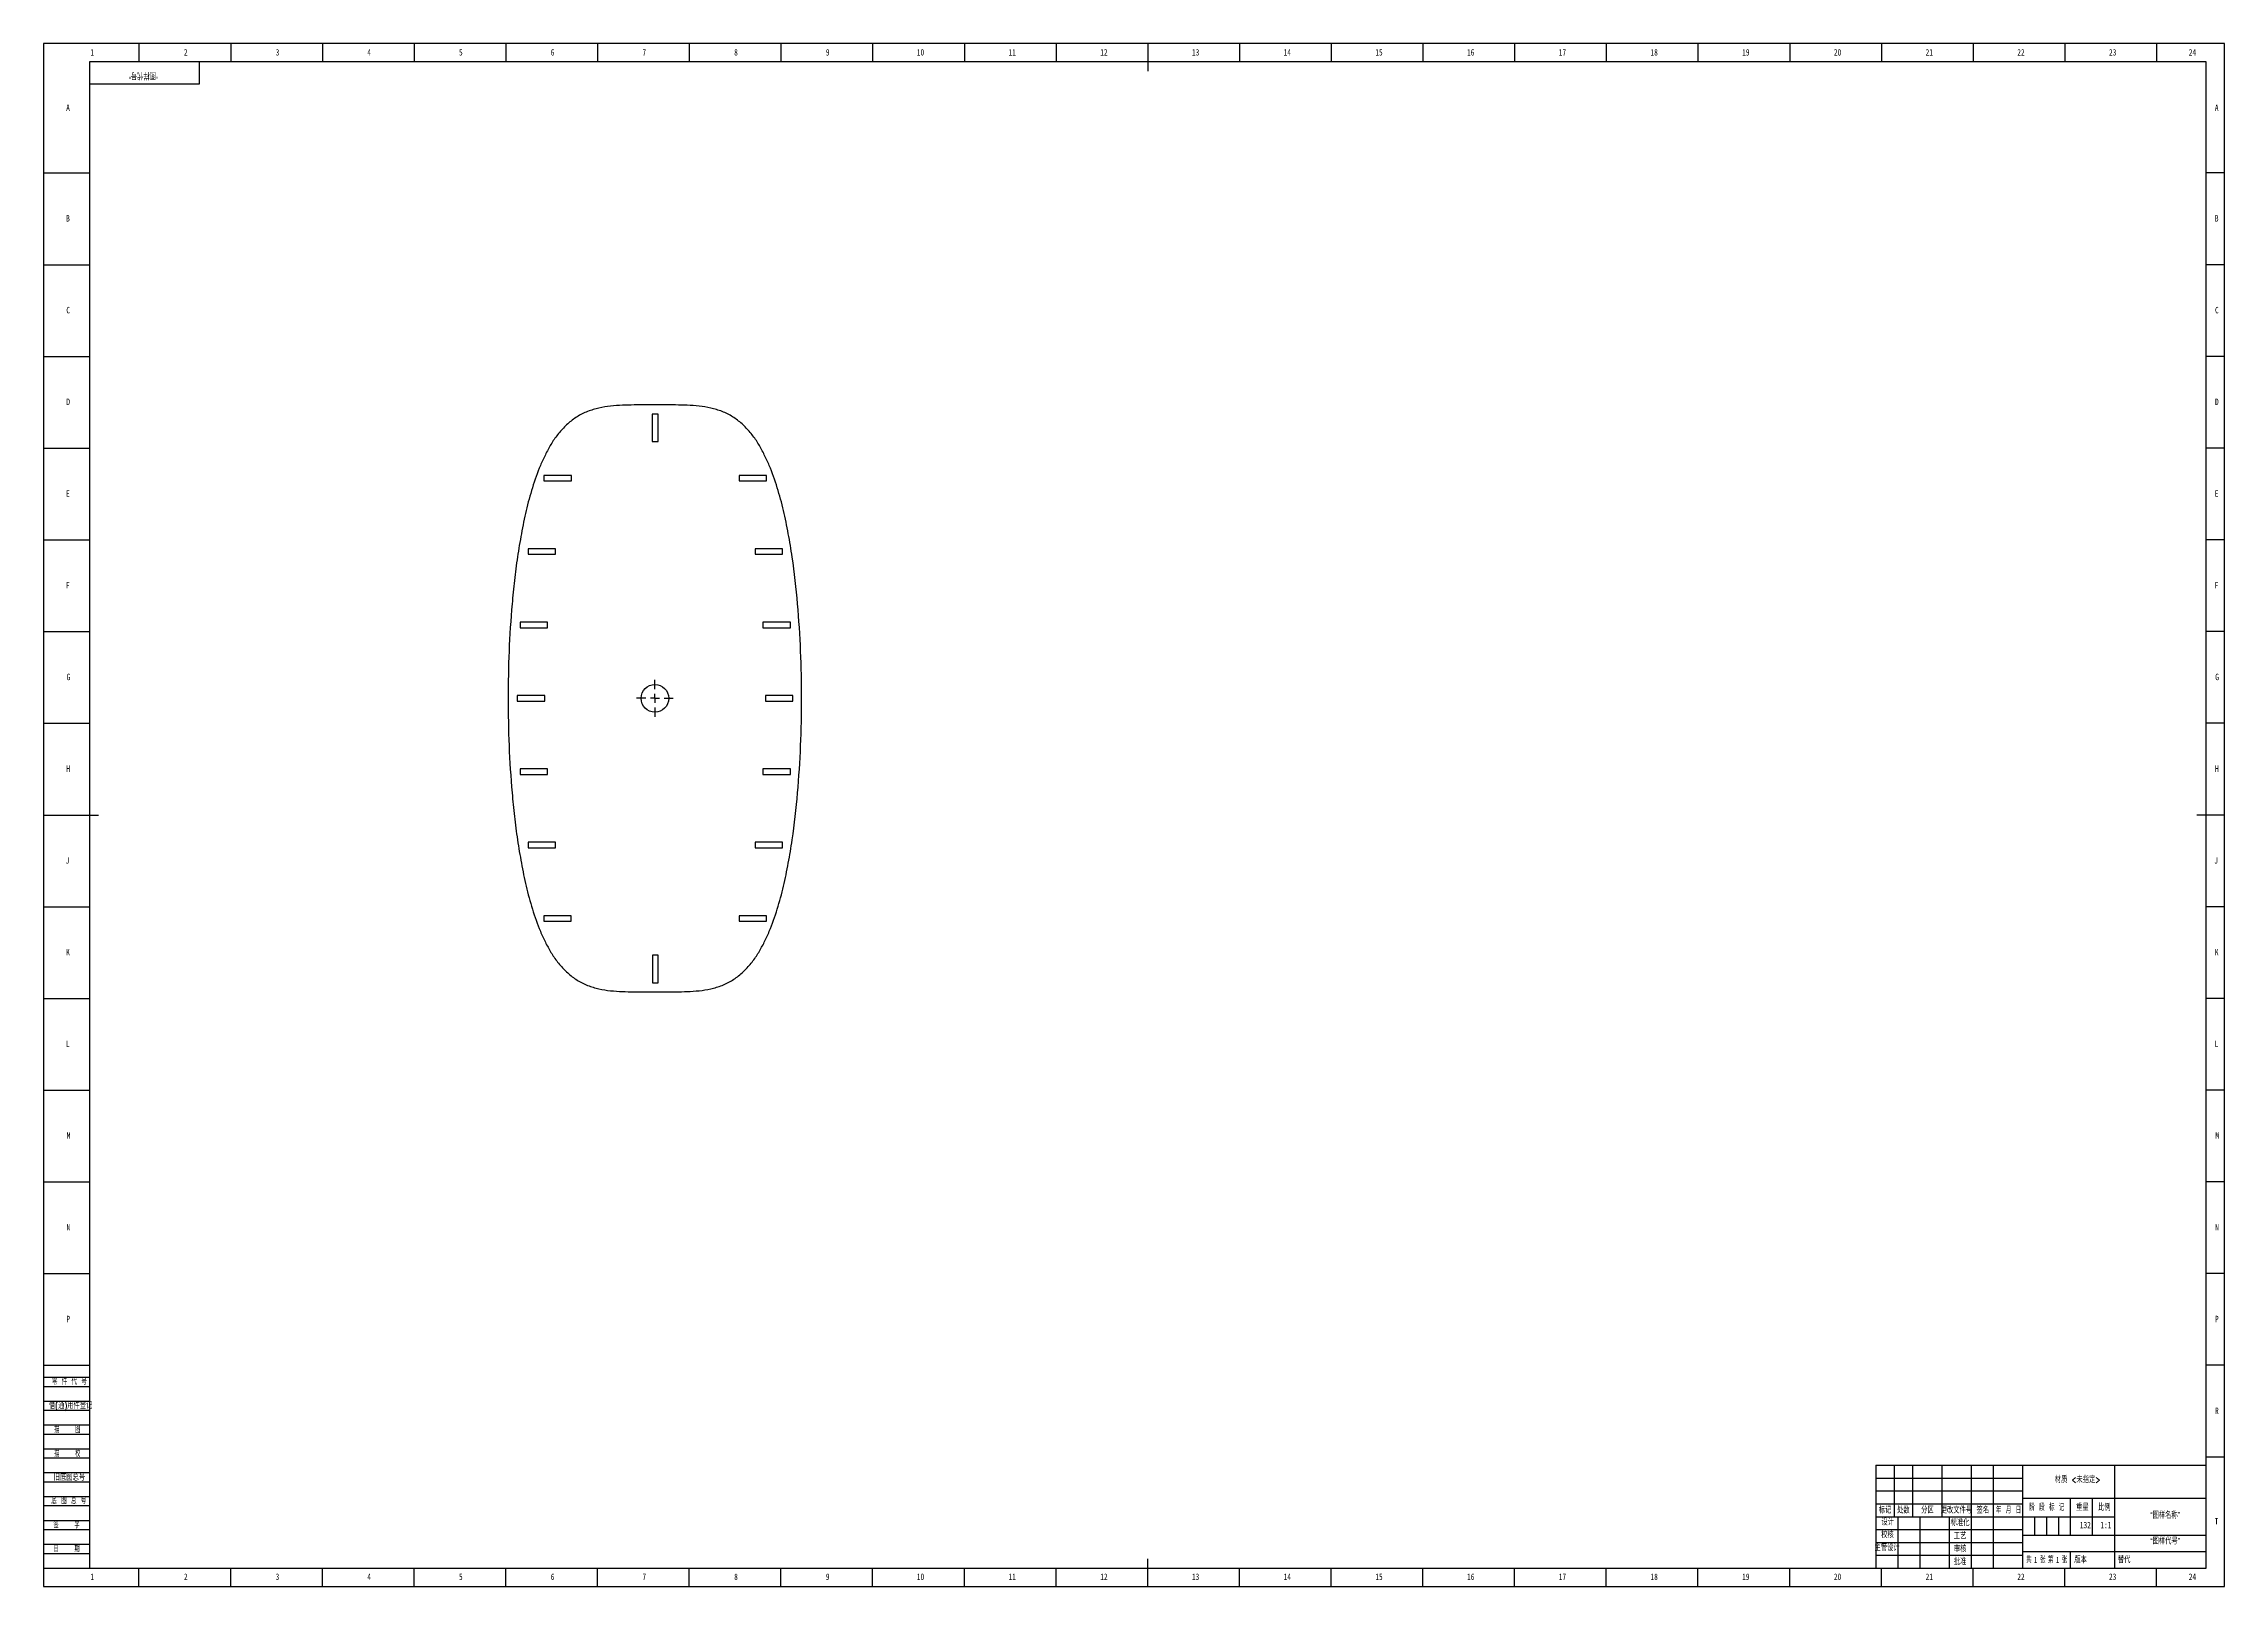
# Model space of a CAD drawing. Header units: millimetres. Extents: x 0 to 1189, y 0 to 841.
import ezdxf

# ---------------------------------------------------------------- set-up
doc = ezdxf.new("R2010")
doc.units = ezdxf.units.MM
for name, color, linetype in [('10', 7, 'Continuous'), ('5', 7, 'Continuous'), ('9', 7, 'Continuous'), ('SLD-0', 7, 'Continuous')]:
    doc.layers.add(name, color=color, linetype=linetype)
doc.styles.add('SLDTEXTSTYLE0', font='TXT', dxfattribs={"width": 0.7, "bigfont": 'bigfont'})
doc.styles.add('SLDTEXTSTYLE1', font='TXT', dxfattribs={"width": 0.6, "bigfont": 'bigfont'})
doc.styles.add('SLDTEXTSTYLE2', font='TXT', dxfattribs={"width": 0.614286, "bigfont": 'bigfont'})
doc.styles.add('SLDTEXTSTYLE3', font='TXT', dxfattribs={"width": 0.62, "bigfont": 'bigfont'})
doc.styles.add('SLDTEXTSTYLE4', font='TXT', dxfattribs={"width": 0.566667, "bigfont": 'bigfont'})
doc.styles.add('SLDTEXTSTYLE5', font='TXT', dxfattribs={"width": 0.7})

# ---------------------------------------------------------------- blocks, each defined once
blk = doc.blocks.new('SW_CENTERMARKSYMBOL_0')
at = {"layer": '10', "color": 0}
for p, q in [((-5, 0), (-10, 0)), ((0, 0), (-2.5, 0)), ((0, 5), (0, 10)), ((0, 0), (0, 2.5)), ((0, 0), (0, -2.5)), ((0, 0), (2.5, 0)), ((5, 0), (10, 0)), ((0, -5), (0, -10))]:
    blk.add_line(p, q, dxfattribs=at)

msp = doc.modelspace()

# ---------------------------------------------------------------- linework, layer by layer
at = {"color": 7, "linetype": 'Continuous', "lineweight": 25}
for p, q in [((335, 639), (331.8, 639)), ((331.8, 639), (331.8, 624.1)), ((335, 624.1), (335, 639)), ((331.8, 624.1), (335, 624.1)), ((287.8, 605.6), (272.8, 605.6)), ((272.8, 605.6), (272.8, 602.6)), ((272.8, 602.6), (287.8, 602.6)), ((287.8, 602.6), (287.8, 605.6)), ((394.2, 605.6), (379.2, 605.6)), ((379.2, 605.6), (379.2, 602.6)), ((379.2, 602.6), (394.2, 602.6)), ((394.2, 602.6), (394.2, 605.6)), ((279.1, 565.6), (264.1, 565.6)), ((264.1, 565.6), (264.1, 562.6)), ((264.1, 562.6), (279.1, 562.6)), ((279.1, 562.6), (279.1, 565.6)), ((402.9, 565.6), (387.9, 565.6)), ((387.9, 565.6), (387.9, 562.6)), ((387.9, 562.6), (402.9, 562.6)), ((402.9, 562.6), (402.9, 565.6)), ((274.8, 525.6), (259.8, 525.6)), ((259.8, 525.6), (259.8, 522.6)), ((274.8, 522.6), (274.8, 525.6)), ((407.2, 525.6), (392.2, 525.6)), ((392.2, 525.6), (392.2, 522.6)), ((407.2, 522.6), (407.2, 525.6)), ((259.8, 522.6), (274.8, 522.6)), ((392.2, 522.6), (407.2, 522.6)), ((273.2, 485.6), (258.2, 485.6)), ((258.2, 485.6), (258.2, 482.6)), ((258.2, 482.6), (273.2, 482.6)), ((273.2, 482.6), (273.2, 485.6)), ((408.5, 485.6), (393.5, 485.6)), ((393.5, 485.6), (393.5, 482.6)), ((393.5, 482.6), (408.5, 482.6)), ((408.5, 482.6), (408.5, 485.6)), ((274.8, 445.6), (259.8, 445.6)), ((259.8, 445.6), (259.8, 442.6)), ((259.8, 442.6), (274.8, 442.6)), ((274.8, 442.6), (274.8, 445.6)), ((407.2, 445.6), (392.2, 445.6)), ((392.2, 445.6), (392.2, 442.6)), ((392.2, 442.6), (407.2, 442.6)), ((407.2, 442.6), (407.2, 445.6)), ((279.1, 405.6), (264.1, 405.6)), ((264.1, 405.6), (264.1, 402.6)), ((279.1, 402.6), (279.1, 405.6)), ((402.9, 405.6), (387.9, 405.6)), ((387.9, 405.6), (387.9, 402.6)), ((402.9, 402.6), (402.9, 405.6)), ((264.1, 402.6), (279.1, 402.6)), ((387.9, 402.6), (402.9, 402.6)), ((272.7, 365.6), (272.7, 362.6)), ((287.7, 365.6), (272.7, 365.6)), ((272.7, 362.6), (287.7, 362.6)), ((287.7, 362.6), (287.7, 365.6)), ((394.2, 365.6), (379.2, 365.6)), ((379.2, 365.6), (379.2, 362.6)), ((379.2, 362.6), (394.2, 362.6)), ((394.2, 362.6), (394.2, 365.6)), ((335, 344.1), (332, 344.1)), ((332, 344.1), (332, 329.1)), ((335, 329.1), (335, 344.1)), ((332, 329.1), (335, 329.1))]:
    msp.add_line(p, q, dxfattribs=at)
msp.add_circle((333.3, 484.1), 7.5, dxfattribs=at)
for points, knots in [([(413.3, 484.1), (413.3, 492.7), (413.1, 501.2), (412.4, 518.4), (411.8, 527), (410.3, 544.1), (409.4, 552.6), (407.5, 565.4), (406.8, 569.6), (405.2, 578.1), (404.4, 582.3), (402.4, 590.6), (401.3, 594.8), (398.7, 603), (397.3, 607.1), (394.8, 613), (393.9, 615), (392, 618.8), (391, 620.7), (388.8, 624.4), (387.6, 626.1), (384.9, 629.5), (383.5, 631.1), (380.4, 634.1), (378.8, 635.5), (375.2, 637.9), (373.4, 639), (369.4, 640.7), (367.4, 641.4), (363.2, 642.5), (361.1, 642.9), (356.9, 643.5), (354.7, 643.7), (350.4, 643.9), (348.3, 644), (344, 644), (341.8, 644.1), (337.5, 644.1), (335.4, 644.1), (331.1, 644.1), (329, 644.1), (324.7, 644.1), (322.5, 644), (318.2, 644), (316.1, 643.9), (311.8, 643.7), (309.6, 643.5), (305.4, 642.9), (303.3, 642.5), (299.1, 641.4), (297.1, 640.7), (293.1, 639), (291.3, 637.9), (287.7, 635.5), (286.1, 634.1), (283, 631.1), (281.6, 629.5), (278.9, 626.1), (277.7, 624.4), (275.5, 620.7), (274.5, 618.8), (272.6, 615), (271.7, 613), (269.2, 607.1), (267.8, 603), (265.2, 594.8), (264.1, 590.6), (262.1, 582.3), (261.3, 578.1), (259.7, 569.6), (259, 565.4), (257.7, 556.9), (257.2, 552.6), (256.2, 544.1), (255.8, 539.8), (254.7, 527), (254.1, 518.4), (253.4, 501.2), (253.3, 492.7), (253.3, 484.1)], [0, 0, 0, 0, 0.0625, 0.0625, 0.125, 0.125, 0.1875, 0.1875, 0.21875, 0.21875, 0.25, 0.25, 0.28125, 0.28125, 0.3125, 0.3125, 0.328125, 0.328125, 0.34375, 0.34375, 0.359375, 0.359375, 0.375, 0.375, 0.390625, 0.390625, 0.40625, 0.40625, 0.421875, 0.421875, 0.4375, 0.4375, 0.453125, 0.453125, 0.46875, 0.46875, 0.484375, 0.484375, 0.5, 0.5, 0.515625, 0.515625, 0.53125, 0.53125, 0.546875, 0.546875, 0.5625, 0.5625, 0.578125, 0.578125, 0.59375, 0.59375, 0.609375, 0.609375, 0.625, 0.625, 0.640625, 0.640625, 0.65625, 0.65625, 0.671875, 0.671875, 0.6875, 0.6875, 0.71875, 0.71875, 0.75, 0.75, 0.78125, 0.78125, 0.8125, 0.8125, 0.84375, 0.84375, 0.875, 0.875, 0.9375, 0.9375, 1, 1, 1, 1]), ([(253.3, 484.1), (253.3, 475.5), (253.4, 466.9), (254.1, 449.7), (254.7, 441.1), (255.8, 428.3), (256.2, 424), (257.2, 415.5), (257.7, 411.2), (259, 402.7), (259.7, 398.5), (261.3, 390.1), (262.1, 385.8), (264.1, 377.5), (265.2, 373.3), (267.8, 365.1), (269.2, 361.1), (271.7, 355.1), (272.6, 353.2), (274.5, 349.3), (275.5, 347.4), (277.7, 343.8), (278.9, 342), (281.6, 338.6), (283, 337), (286.1, 334), (287.7, 332.6), (291.3, 330.2), (293.1, 329.1), (297.1, 327.4), (299.1, 326.7), (303.3, 325.6), (305.4, 325.2), (309.6, 324.6), (311.8, 324.5), (316.1, 324.2), (318.2, 324.2), (322.5, 324.1), (324.7, 324.1), (329, 324.1), (331.1, 324.1), (335.4, 324.1), (337.5, 324.1), (341.8, 324.1), (344, 324.1), (348.3, 324.2), (350.4, 324.2), (354.7, 324.5), (356.9, 324.6), (361.1, 325.2), (363.2, 325.6), (367.4, 326.7), (369.4, 327.4), (373.4, 329.1), (375.2, 330.2), (378.8, 332.6), (380.4, 334), (383.5, 337), (384.9, 338.6), (387.6, 342), (388.8, 343.8), (391, 347.4), (392, 349.3), (393.9, 353.2), (394.8, 355.1), (397.3, 361.1), (398.7, 365.1), (401.3, 373.3), (402.4, 377.5), (404.4, 385.8), (405.2, 390.1), (406.8, 398.5), (407.5, 402.7), (409.4, 415.5), (410.3, 424), (411.8, 441.1), (412.4, 449.7), (413.1, 466.9), (413.3, 475.5), (413.3, 484.1)], [0, 0, 0, 0, 0.0625, 0.0625, 0.125, 0.125, 0.15625, 0.15625, 0.1875, 0.1875, 0.21875, 0.21875, 0.25, 0.25, 0.28125, 0.28125, 0.3125, 0.3125, 0.328125, 0.328125, 0.34375, 0.34375, 0.359375, 0.359375, 0.375, 0.375, 0.390625, 0.390625, 0.40625, 0.40625, 0.421875, 0.421875, 0.4375, 0.4375, 0.453125, 0.453125, 0.46875, 0.46875, 0.484375, 0.484375, 0.5, 0.5, 0.515625, 0.515625, 0.53125, 0.53125, 0.546875, 0.546875, 0.5625, 0.5625, 0.578125, 0.578125, 0.59375, 0.59375, 0.609375, 0.609375, 0.625, 0.625, 0.640625, 0.640625, 0.65625, 0.65625, 0.671875, 0.671875, 0.6875, 0.6875, 0.71875, 0.71875, 0.75, 0.75, 0.78125, 0.78125, 0.8125, 0.8125, 0.875, 0.875, 0.9375, 0.9375, 1, 1, 1, 1])]:
    msp.add_open_spline(points, degree=3, knots=knots, dxfattribs=at)
at = {"layer": '5', "color": 7}
for p, q in [((1189, 841), (0, 841)), ((0, 841), (0, 0)), ((1189, 0), (1189, 841)), ((0, 114), (25, 114)), ((0, 109), (25, 109)), ((0, 101), (25, 101)), ((0, 96), (25, 96)), ((0, 88), (25, 88)), ((0, 83), (25, 83)), ((0, 75), (25, 75)), ((0, 70), (25, 70)), ((0, 62), (25, 62)), ((0, 57), (25, 57)), ((0, 49), (25, 49)), ((999, 59), (1079, 59)), ((999, 52), (1079, 52)), ((0, 44), (25, 44)), ((0, 36), (25, 36)), ((1085.5, 38), (1085.5, 28)), ((1092, 38), (1092, 28)), ((1098.5, 38), (1098.5, 28)), ((0, 31), (25, 31)), ((0, 23), (25, 23)), ((0, 18), (25, 18)), ((0, 0), (1189, 0))]:
    msp.add_line(p, q, dxfattribs=at)
at = {"layer": '5'}
for p, q in [((52, 841), (52, 831.1)), ((102, 841), (102, 831.1)), ((152, 841), (152, 831.1)), ((202, 841), (202, 831.1)), ((252, 841), (252, 831.1)), ((302, 841), (302, 831.1)), ((352, 841), (352, 831.1)), ((402, 841), (402, 831.1)), ((452, 841), (452, 831.1)), ((502, 841), (502, 831.1)), ((552, 841), (552, 831.1)), ((652, 841), (652, 831.1)), ((702, 841), (702, 831.1)), ((752, 841), (752, 831.1)), ((802, 841), (802, 831.1)), ((852, 841), (852, 831.1)), ((902, 841), (902, 831.1)), ((952, 841), (952, 831.1)), ((1002, 841), (1002, 831.1)), ((1052, 841), (1052, 831.1)), ((1102, 841), (1102, 831.1)), ((1152, 841), (1152, 831.1)), ((0, 770.5), (25, 770.5)), ((1189, 770.5), (1179, 770.5)), ((0, 720.5), (25, 720.5)), ((1189, 720.5), (1179, 720.5)), ((0, 670.5), (25, 670.5)), ((1189, 670.5), (1179, 670.5)), ((0, 620.5), (25, 620.5)), ((1189, 620.5), (1179, 620.5)), ((0, 570.5), (25, 570.5)), ((1189, 570.5), (1179, 570.5)), ((0, 520.5), (25, 520.5)), ((1189, 520.5), (1179, 520.5)), ((0, 470.5), (25, 470.5)), ((1189, 470.5), (1179, 470.5)), ((0, 370.5), (25, 370.5)), ((1189, 370.5), (1179, 370.5)), ((0, 320.5), (25, 320.5)), ((1189, 320.5), (1179, 320.5)), ((0, 270.5), (25, 270.5)), ((1189, 270.5), (1179, 270.5)), ((0, 220.5), (25, 220.5)), ((1189, 220.5), (1179, 220.5)), ((0, 170.5), (25, 170.5)), ((1189, 170.5), (1179, 170.5)), ((0, 120.5), (25, 120.5)), ((1189, 120.5), (1179, 120.5)), ((1189, 70.5), (1179, 70.5)), ((52, 0), (52, 10)), ((102, 0), (102, 10)), ((152, 0), (152, 10)), ((202, 0), (202, 10)), ((252, 0), (252, 10)), ((302, 0), (302, 10)), ((352, 0), (352, 10)), ((402, 0), (402, 10)), ((452, 0), (452, 10)), ((502, 0), (502, 10)), ((552, 0), (552, 10)), ((652, 0), (652, 10)), ((702, 0), (702, 10)), ((752, 0), (752, 10)), ((802, 0), (802, 10)), ((852, 0), (852, 10)), ((902, 0), (902, 10)), ((952, 0), (952, 10)), ((1002, 0), (1002, 10)), ((1052, 0), (1052, 10)), ((1102, 0), (1102, 10)), ((1152, 0), (1152, 10))]:
    msp.add_line(p, q, dxfattribs=at)
at = {"layer": '5', "lineweight": 25}
for p, q in [((602, 841), (602, 826)), ((0, 420.5), (30, 420.5)), ((1189, 420.5), (1174, 420.5)), ((602, 0), (602, 15)), ((1105, 19), (1105, 10))]:
    msp.add_line(p, q, dxfattribs=at)
at = {"layer": '5', "color": 7, "lineweight": 25}
for p, q in [((1179, 831.1), (25, 831.1)), ((25, 831.1), (25, 10)), ((85, 819), (85, 831)), ((1179, 10), (1179, 831.1)), ((25, 819), (85, 819)), ((999, 66), (1179, 66)), ((999, 66), (999, 10)), ((1009, 66), (1009, 38)), ((1019, 66), (1019, 38)), ((1035, 66), (1035, 38)), ((1051, 66), (1051, 10)), ((1063, 66), (1063, 10)), ((1079, 66), (1079, 10)), ((1129, 66), (1129, 38)), ((1079, 48), (1179, 48)), ((1105, 48), (1105, 28)), ((1117, 48), (1117, 28)), ((999, 45), (1079, 45)), ((999, 38), (1129, 38)), ((1011, 38), (1011, 10)), ((1023, 38), (1023, 10)), ((1039, 38), (1039, 10)), ((1129, 38), (1129, 10)), ((999, 31), (1079, 31)), ((999, 24), (1079, 24)), ((1079, 28), (1179, 28)), ((999, 17), (1079, 17)), ((1079, 19), (1179, 19)), ((0, 10), (1179, 10))]:
    msp.add_line(p, q, dxfattribs=at)

# ---------------------------------------------------------------- block references
at = {"layer": '10'}
msp.add_blockref('SW_CENTERMARKSYMBOL_0', (333.3, 484.1), dxfattribs=at)

# ---------------------------------------------------------------- texts
at = {"layer": '10', "char_height": 3.5}
for s, insert, attachment_point, style in [('1', (26.5, 838), 2, 'SLDTEXTSTYLE5'), ('2', (77.5, 838), 2, 'SLDTEXTSTYLE5'), ('3', (127.5, 838), 2, 'SLDTEXTSTYLE5'), ('4', (177.5, 838), 2, 'SLDTEXTSTYLE5'), ('5', (227.5, 838), 2, 'SLDTEXTSTYLE5'), ('6', (277.5, 838), 2, 'SLDTEXTSTYLE5'), ('7', (327.5, 838), 2, 'SLDTEXTSTYLE5'), ('8', (377.5, 838), 2, 'SLDTEXTSTYLE5'), ('9', (427.5, 838), 2, 'SLDTEXTSTYLE5'), ('10', (478.1, 838), 2, 'SLDTEXTSTYLE5'), ('11', (528.1, 838), 2, 'SLDTEXTSTYLE5'), ('12', (578.1, 838), 2, 'SLDTEXTSTYLE5'), ('13', (628.1, 838), 2, 'SLDTEXTSTYLE5'), ('14', (678.1, 838), 2, 'SLDTEXTSTYLE5'), ('15', (728.1, 838), 2, 'SLDTEXTSTYLE5'), ('16', (778.1, 838), 2, 'SLDTEXTSTYLE5'), ('17', (828.1, 838), 2, 'SLDTEXTSTYLE5'), ('18', (878.1, 838), 2, 'SLDTEXTSTYLE5'), ('19', (928.1, 838), 2, 'SLDTEXTSTYLE5'), ('20', (978.1, 838), 2, 'SLDTEXTSTYLE5'), ('21', (1028.1, 838), 2, 'SLDTEXTSTYLE5'), ('22', (1078.1, 838), 2, 'SLDTEXTSTYLE5'), ('23', (1128.1, 838), 2, 'SLDTEXTSTYLE5'), ('24', (1171.6, 838), 2, 'SLDTEXTSTYLE5'), ('A', (13.3, 807.8), 2, 'SLDTEXTSTYLE5'), ('A', (1184.8, 807.8), 2, 'SLDTEXTSTYLE5'), ('B', (13.3, 747.5), 2, 'SLDTEXTSTYLE5'), ('B', (1184.8, 747.5), 2, 'SLDTEXTSTYLE5'), ('C', (13.4, 697.5), 2, 'SLDTEXTSTYLE5'), ('C', (1184.9, 697.5), 2, 'SLDTEXTSTYLE5'), ('D', (13.4, 647.5), 2, 'SLDTEXTSTYLE5'), ('D', (1184.9, 647.5), 2, 'SLDTEXTSTYLE5'), ('E', (13.3, 597.5), 2, 'SLDTEXTSTYLE5'), ('E', (1184.8, 597.5), 2, 'SLDTEXTSTYLE5'), ('F', (13.2, 547.5), 2, 'SLDTEXTSTYLE5'), ('F', (1184.7, 547.5), 2, 'SLDTEXTSTYLE5'), ('G', (13.5, 497.5), 2, 'SLDTEXTSTYLE5'), ('G', (1185, 497.5), 2, 'SLDTEXTSTYLE5'), ('H', (13.4, 447.5), 2, 'SLDTEXTSTYLE5'), ('H', (1184.9, 447.5), 2, 'SLDTEXTSTYLE5'), ('J', (13, 397.5), 2, 'SLDTEXTSTYLE5'), ('J', (1184.5, 397.5), 2, 'SLDTEXTSTYLE5'), ('K', (13.3, 347.5), 2, 'SLDTEXTSTYLE5'), ('K', (1184.8, 347.5), 2, 'SLDTEXTSTYLE5'), ('L', (13.2, 297.5), 2, 'SLDTEXTSTYLE5'), ('L', (1184.7, 297.5), 2, 'SLDTEXTSTYLE5'), ('M', (13.6, 247.5), 2, 'SLDTEXTSTYLE5'), ('M', (1185.1, 247.5), 2, 'SLDTEXTSTYLE5'), ('N', (13.5, 197.5), 2, 'SLDTEXTSTYLE5'), ('N', (1185, 197.5), 2, 'SLDTEXTSTYLE5'), ('P', (13.4, 147.5), 2, 'SLDTEXTSTYLE5'), ('P', (1184.9, 147.5), 2, 'SLDTEXTSTYLE5'), ('R', (1184.9, 97.5), 2, 'SLDTEXTSTYLE5'), ('材质 <未指定>', (1108.9, 59.9), 2, 'SLDTEXTSTYLE0'), ('“图样名称”', (1156.7, 40.5), 2, 'SLDTEXTSTYLE0'), ('T', (1184.7, 37.3), 2, 'SLDTEXTSTYLE5'), ('校核', (1005.3, 29.9), 2, 'SLDTEXTSTYLE0'), ('132', (1113.2, 35.2), 2, 'SLDTEXTSTYLE5'), ('“图样代号”', (1156.7, 26.4), 2, 'SLDTEXTSTYLE0'), ('主管设计', (1005.1, 22.8), 2, 'SLDTEXTSTYLE0'), ('1', (1085.1, 16.2), 1, 'SLDTEXTSTYLE5'), ('1', (1097.1, 16.2), 1, 'SLDTEXTSTYLE5'), ('1', (26.5, 7), 2, 'SLDTEXTSTYLE5'), ('2', (77.5, 7), 2, 'SLDTEXTSTYLE5'), ('3', (127.5, 7), 2, 'SLDTEXTSTYLE5'), ('4', (177.5, 7), 2, 'SLDTEXTSTYLE5'), ('5', (227.5, 7), 2, 'SLDTEXTSTYLE5'), ('6', (277.5, 7), 2, 'SLDTEXTSTYLE5'), ('7', (327.5, 7), 2, 'SLDTEXTSTYLE5'), ('8', (377.5, 7), 2, 'SLDTEXTSTYLE5'), ('9', (427.5, 7), 2, 'SLDTEXTSTYLE5'), ('10', (478.1, 7), 2, 'SLDTEXTSTYLE5'), ('11', (528.1, 7), 2, 'SLDTEXTSTYLE5'), ('12', (578.1, 7), 2, 'SLDTEXTSTYLE5'), ('13', (628.1, 7), 2, 'SLDTEXTSTYLE5'), ('14', (678.1, 7), 2, 'SLDTEXTSTYLE5'), ('15', (728.1, 7), 2, 'SLDTEXTSTYLE5'), ('16', (778.1, 7), 2, 'SLDTEXTSTYLE5'), ('17', (828.1, 7), 2, 'SLDTEXTSTYLE5'), ('18', (878.1, 7), 2, 'SLDTEXTSTYLE5'), ('19', (928.1, 7), 2, 'SLDTEXTSTYLE5'), ('20', (978.1, 7), 2, 'SLDTEXTSTYLE5'), ('21', (1028.1, 7), 2, 'SLDTEXTSTYLE5'), ('22', (1078.1, 7), 2, 'SLDTEXTSTYLE5'), ('23', (1128.1, 7), 2, 'SLDTEXTSTYLE5'), ('24', (1171.6, 7), 2, 'SLDTEXTSTYLE5')]:
    msp.add_mtext(s, dxfattribs=dict(at, insert=insert, attachment_point=attachment_point, style=style))
at = {"layer": '10', "color": 7, "insert": (1110.6, 16.2), "char_height": 3.5, "attachment_point": 2, "style": 'SLDTEXTSTYLE0'}
msp.add_mtext('版本', dxfattribs=at)
at = {"layer": '9', "color": 7, "char_height": 3.5}
for s, insert, attachment_point, style in [('零 件 代 号', (4.5, 113.4), 1, 'SLDTEXTSTYLE2'), ('借(通)用件登记', (2.9, 100.3), 1, 'SLDTEXTSTYLE0'), ('描    图', (12.9, 87.2), 2, 'SLDTEXTSTYLE4'), ('描    校', (12.9, 74.1), 2, 'SLDTEXTSTYLE4'), ('旧底图总号', (5.5, 61.2), 1, 'SLDTEXTSTYLE0'), ('底 图 总 号', (4.2, 48.4), 1, 'SLDTEXTSTYLE2'), ('标记', (1004, 43.3), 2, 'SLDTEXTSTYLE0'), ('设计', (1005.4, 36.8), 2, 'SLDTEXTSTYLE0'), ('处数', (1014, 43.3), 2, 'SLDTEXTSTYLE0'), ('分区', (1027.1, 43.3), 2, 'SLDTEXTSTYLE0'), ('更改文件号', (1042.9, 43.3), 2, 'SLDTEXTSTYLE0'), ('标准化', (1044.9, 36.4), 2, 'SLDTEXTSTYLE0'), ('签名', (1057.3, 43.3), 2, 'SLDTEXTSTYLE0'), ('年 月 日', (1071.3, 43.3), 2, 'SLDTEXTSTYLE3'), ('阶 段 标 记', (1092.2, 44.8), 2, 'SLDTEXTSTYLE2'), ('重量', (1111.6, 44.8), 2, 'SLDTEXTSTYLE0'), ('比例', (1123.5, 44.8), 2, 'SLDTEXTSTYLE0'), ('签    字', (12.5, 35.2), 2, 'SLDTEXTSTYLE4'), ('工艺', (1044.9, 29.2), 2, 'SLDTEXTSTYLE0'), ('日    期', (12.5, 22.2), 2, 'SLDTEXTSTYLE4'), ('批准', (1044.9, 15.2), 2, 'SLDTEXTSTYLE0'), ('审核', (1044.9, 22.2), 2, 'SLDTEXTSTYLE0'), ('共  张', (1086.2, 16.2), 2, 'SLDTEXTSTYLE1'), ('第  张', (1098.1, 16.2), 2, 'SLDTEXTSTYLE1')]:
    msp.add_mtext(s, dxfattribs=dict(at, insert=insert, attachment_point=attachment_point, style=style))
at = {"layer": 'SLD-0', "insert": (54.4, 821.9), "char_height": 3.5, "attachment_point": 2, "rotation": 180, "style": 'SLDTEXTSTYLE0'}
msp.add_mtext('“图样代号”', dxfattribs=at)
at = {"layer": 'SLD-0', "char_height": 3.5}
for s, insert, attachment_point, style in [('1:1', (1124.4, 35.2), 2, 'SLDTEXTSTYLE5'), ('替代', (1130.9, 16.2), 1, 'SLDTEXTSTYLE0')]:
    msp.add_mtext(s, dxfattribs=dict(at, insert=insert, attachment_point=attachment_point, style=style))

doc.saveas('drawing.dxf')
